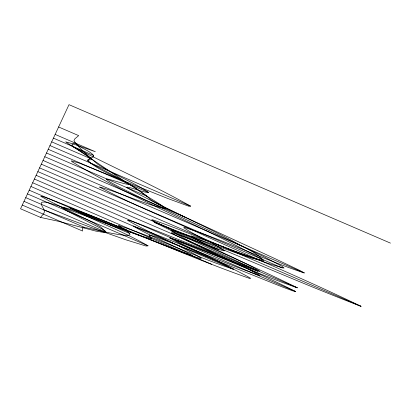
<?xml version="1.0" encoding="UTF-8"?>
<svg xmlns="http://www.w3.org/2000/svg" width="411" height="411" viewBox="0 0 411 411"><rect width="100%" height="100%" fill="white"/><g stroke="black" fill="none" stroke-linecap="round" stroke-linejoin="round"><path stroke-width="0.62" d="M55.151 134.412L95.337 151.721L72.593 143.727L65.647 141.857C74.083 147.955 83.782 152.527 91.874 159.16L91.781 159.674L87.399 160.018L87.132 160.465C102.169 172.718 121.409 178.415 137.428 189.245C146.023 196.622 156.499 201.308 165.433 208.146L165.32 208.644C142.751 203.784 121.769 193.103 99.529 187.01C133.452 205.351 169.82 219.227 204.735 235.662C256.767 259.351 309.591 281.412 361.038 306.334C291.527 279.619 223.687 248.588 154.068 222.212L173.838 231.84L257.122 270.505L259.618 271.019C237.291 258.242 212.903 249.287 190.689 236.31L190.915 235.852C222.536 244.709 252.333 259.634 284.011 268.136L283.528 267.371L281.078 265.758L263.256 256.407L145.227 199.993L119.853 187.39L110.014 182.037L106.259 179.304L106.773 178.965L108.864 179.309L123.958 183.578L128.669 184.493L128.597 183.902L122.463 180.146L90.143 162.874L88.73 161.256L88.493 160.033L89.115 159.098L92.845 157.089L93.616 156.36L93.605 155.44C88.237 149.178 77.859 148.058 73.934 140.644L74.9 138.769L78.707 135.63L58.614 126.978M390.45 243.117L68.991 104.666L20.55 208.783L40.643 217.44C41.717 215.282 44.486 213.977 44.373 211.285C44.105 208.223 40.997 205.983 41.316 202.849L42.22 202.155L44.218 202.017L47.563 202.561L58.639 205.875L117.916 227.905L143.793 236.834L150.308 238.472L151.479 238.395L149.26 235.734L149.142 235.128L154.68 236.412L189.117 249.585L282.701 287.104L292.57 290.793L295.576 291.527C254.825 270.798 212.251 253.787 171.49 233.063L171.685 232.59L176.108 233.936L218.673 249.477L224.493 250.869C211.978 241.714 196.787 236.525 183.897 227.807L183.994 227.288C224.827 240.286 263.538 259.557 304.227 272.935L300.03 270.572L275.658 258.956L185.407 217.301L163.784 206.867L153.041 201.123L150.4 199.433L145.602 195.133L141.682 192.327L123.619 180.64L73.512 146.789L72.387 145.741L72.069 144.487L75.244 143.069C82.21 150.632 89.855 157.598 97.726 164.205C113.965 174.927 132.661 181.585 148.69 192.554C141.292 192.065 134.392 188.171 127.009 187.128L126.865 187.621C161.348 207.087 198.02 222.49 232.975 241.134C243.214 247.263 255.437 251.44 263.543 260.435L262.958 260.744C225.084 249.611 189.332 232.164 151.921 219.613L151.926 220.173C199.808 243.929 249.441 264.026 297.302 287.813C254.224 272.729 212.77 253.135 169.728 237.887C195.631 253.022 224.498 263.245 250.607 278.268L250.047 278.576C188.988 257.147 130.066 229.965 69.382 207.498C95.08 221.21 122.822 231.126 148.017 245.829L145.972 246.014L125.715 239.752L92.953 228.162L44.1 210M148.664 238.848L183.219 252.621L197.645 257.723L200.758 258.514L201.256 258.17C177.624 243.749 151.34 234.09 127.395 220.209L128.71 220.219L134.844 222.305L146.254 226.656L235.102 262.136L257.122 270.505L257.774 271.342L239.284 264.499L181.59 241.884L175.029 239.608L175.148 240.209C194.275 250.566 214.742 258.427 233.571 269.287C194.614 256.459 157.449 238.133 118.517 225.511L127.775 231.809L129.655 233.458L129.994 234.583L128.874 235.2L126.552 235.375L119.365 234.707L106.105 232.241L84.286 227.309L83.376 227.411L82.539 228.131L82.554 231.028L22.281 205.063M73.512 146.789C112.244 167.143 152.481 184.657 190.601 206.142L188.947 206.271L168.536 198.796L79.164 163.09L71.422 160.819L71.73 161.518C132.64 199.016 199.705 225.023 262.31 259.346L262.203 259.86L261.54 260.132L260.23 260.127L251.414 258L233.304 251.876L184.287 234.111L174.274 230.915L171.772 230.396L171.048 230.643C199.212 248.213 231.485 258.863 260.04 275.668C217.219 260.512 175.862 241.411 133.118 226.019C151.978 237.126 172.98 244.879 192.291 255.416L191.66 255.699L182.71 252.395L89.475 216.15L72.259 209.918L63.412 207.283L61.881 207.185L62.138 207.843L67.651 211.218L101.959 228.901L105.093 230.961L106.105 232.241L104.656 232.605L95.84 231.1L57.689 221.123L40.643 217.44M126.408 229.816L62.919 204.154L49.289 198.847L42.133 196.324L40.771 196.309L50.681 201.709L93.939 223.065L100.623 227L106.105 232.241L25.739 197.629M53.425 138.132L93.605 155.44M51.694 141.852L91.874 159.16M49.962 145.571L190.601 206.142M48.231 149.291L148.69 192.554M46.5 153.005L146.958 196.273M44.773 156.725L185.407 217.301M43.042 160.444L304.227 272.935M41.311 164.164L282.403 268.003M39.579 167.883L361.038 306.334M37.853 171.598L218.673 249.477M36.122 175.317L297.302 287.813M34.39 179.037L295.576 291.527M32.659 182.756L233.571 269.287M30.933 186.476L211.752 264.355M29.202 190.19L129.655 233.458M27.47 193.91L148.017 245.829M24.013 201.349L84.286 227.309"/></g></svg>
